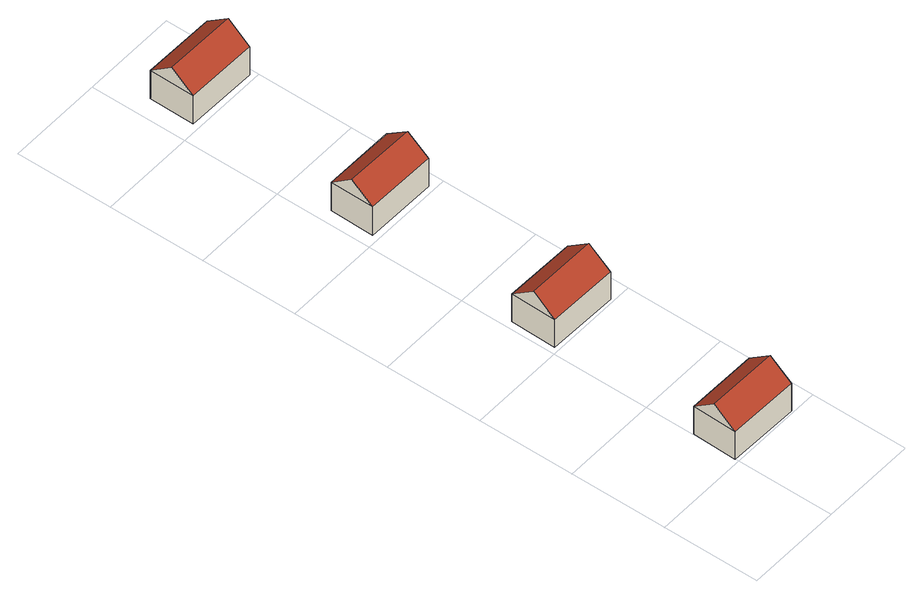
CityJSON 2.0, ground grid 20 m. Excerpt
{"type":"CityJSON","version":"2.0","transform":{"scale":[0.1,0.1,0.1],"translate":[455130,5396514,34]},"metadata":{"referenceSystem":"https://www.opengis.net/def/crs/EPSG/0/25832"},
"CityObjects":{
"building1":{"type":"Building","attributes":{"Geometrietyp2DReferenz":"3000","function":"31001_1010","roofType":"3100","measuredHeight":10.37,"storeysAboveGround":2},"geometry":[{"type":"Solid","lod":"2","boundaries":[[[[0,1,2,3]],[[4,5,1,0]],[[6,7,5,4]],[[3,2,7,6]],[[0,8,4]],[[6,9,3]],[[3,9,8,0]],[[4,8,9,6]],[[1,5,7,2]]]],"semantics":{"surfaces":[{"type":"WallSurface"},{"type":"RoofSurface"},{"type":"GroundSurface"}],"values":[[0,0,0,0,0,0,1,1,2]]}}]},
"building2":{"type":"Building","attributes":{"Geometrietyp2DReferenz":"3000","function":"31001_1010","roofType":"3100","measuredHeight":10.36,"storeysAboveGround":2},"geometry":[{"type":"Solid","lod":"2","boundaries":[[[[10,11,12,13]],[[14,15,11,10]],[[16,17,15,14]],[[13,12,17,16]],[[10,18,14]],[[16,19,13]],[[13,19,18,10]],[[14,18,19,16]],[[11,15,17,12]]]],"semantics":{"surfaces":[{"type":"WallSurface"},{"type":"RoofSurface"},{"type":"GroundSurface"}],"values":[[0,0,0,0,0,0,1,1,2]]}}]},
"building3":{"type":"Building","attributes":{"Geometrietyp2DReferenz":"3000","function":"31001_1010","roofType":"3100","measuredHeight":10.47,"storeysAboveGround":2},"geometry":[{"type":"Solid","lod":"2","boundaries":[[[[20,21,22,23]],[[24,25,21,20]],[[26,27,25,24]],[[23,22,27,26]],[[20,28,24]],[[26,29,23]],[[23,29,28,20]],[[24,28,29,26]],[[21,25,27,22]]]],"semantics":{"surfaces":[{"type":"WallSurface"},{"type":"RoofSurface"},{"type":"GroundSurface"}],"values":[[0,0,0,0,0,0,1,1,2]]}}]},
"building4":{"type":"Building","attributes":{"Geometrietyp2DReferenz":"3000","function":"31001_1010","roofType":"3100","measuredHeight":10.63,"storeysAboveGround":2},"geometry":[{"type":"Solid","lod":"2","boundaries":[[[[30,31,32,33]],[[34,35,31,30]],[[36,37,35,34]],[[33,32,37,36]],[[30,38,34]],[[36,39,33]],[[33,39,38,30]],[[34,38,39,36]],[[31,35,37,32]]]],"semantics":{"surfaces":[{"type":"WallSurface"},{"type":"RoofSurface"},{"type":"GroundSurface"}],"values":[[0,0,0,0,0,0,1,1,2]]}}]}
},
"vertices":[
[150,97,75],[150,97,8],[2,99,8],[2,99,75],[148,4,75],[148,4,8],[0,7,75],[0,7,8],[149,51,112],[1,53,112],
[158,497,81],[158,497,15],[11,500,15],[11,500,81],[156,402,81],[156,402,15],[9,405,81],[9,405,15],[157,450,119],[10,452,119],
[165,894,91],[165,894,22],[17,896,22],[17,896,91],[164,803,91],[164,803,22],[16,805,91],[16,805,22],[164,848,127],[17,851,127],
[174,1291,100],[174,1291,32],[24,1293,32],[24,1293,100],[172,1197,100],[172,1197,32],[22,1199,100],[22,1199,32],[173,1244,138],[23,1246,138]
]}
